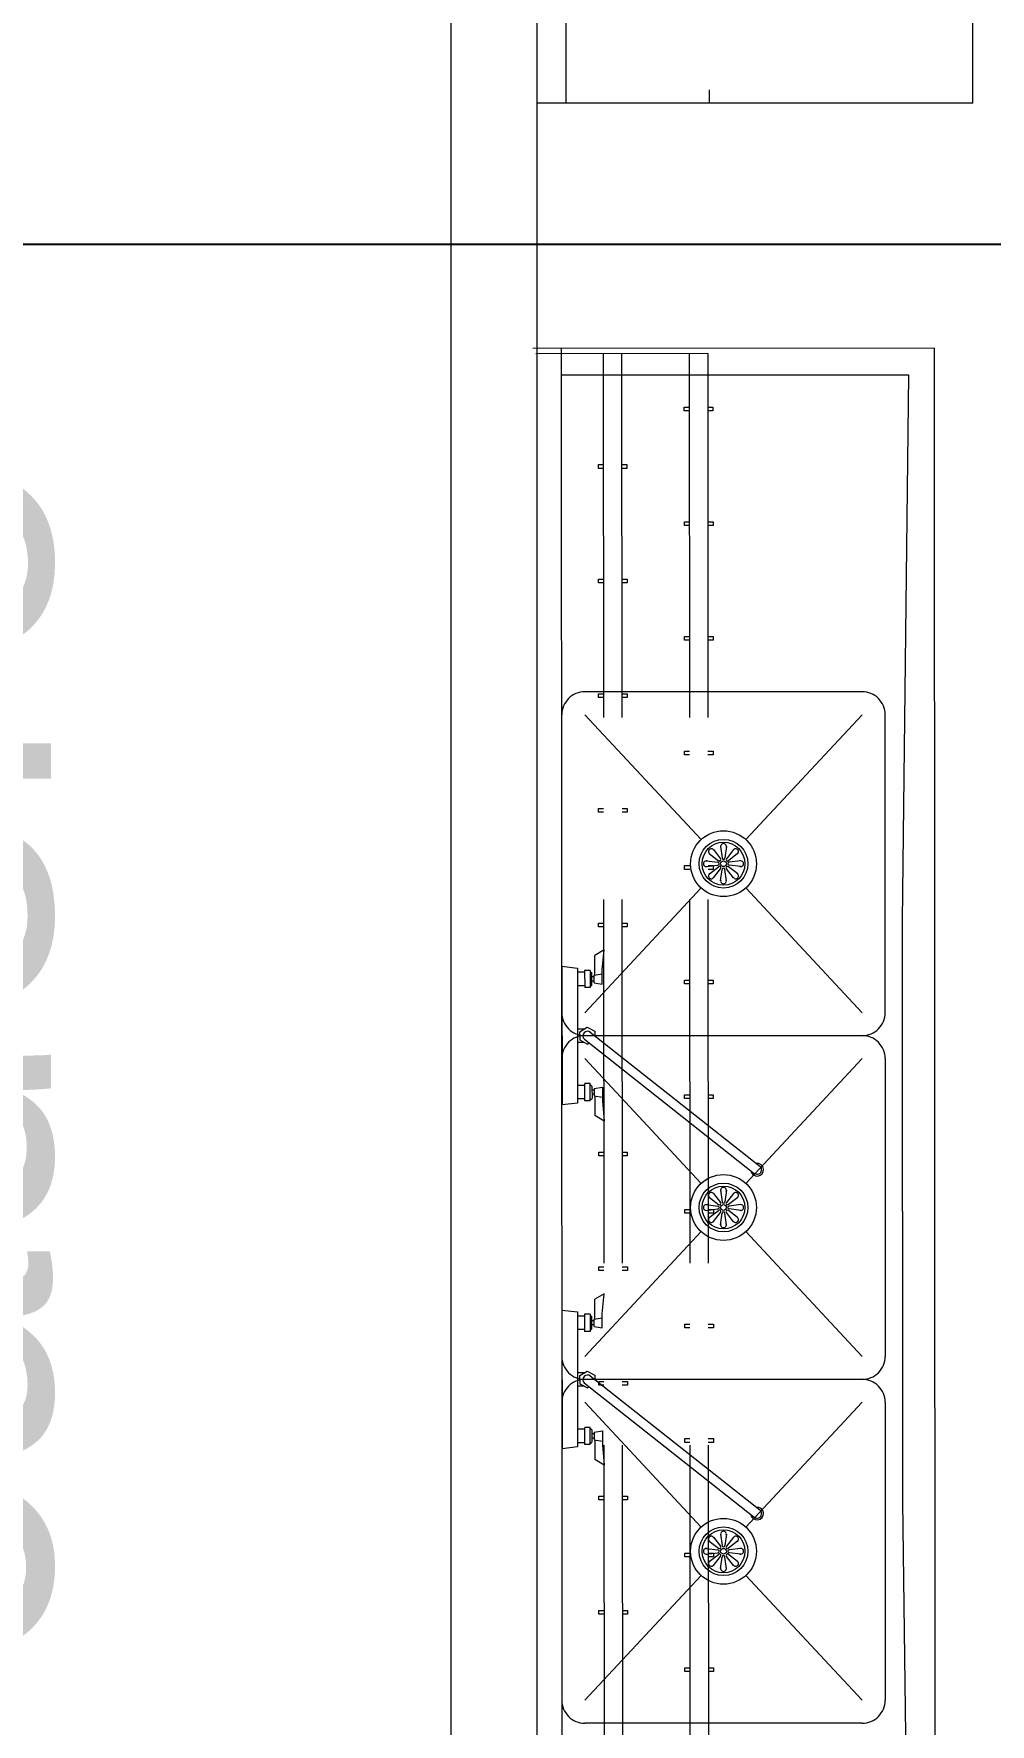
# Model space of a CAD drawing. Header units: millimetres. Extents: x 744843 to 745492, y 2520966 to 2521458.
# Drawn here: x 745410.052 to 745411.721, y 2521090.016 to 2521092.966 of the extents above; entities that cross this region are included whole.
import ezdxf

# ---------------------------------------------------------------- set-up
doc = ezdxf.new("R2010")
doc.units = ezdxf.units.MM
doc.linetypes.add('HIDDEN', pattern=[9.525, 6.35, -3.175])
doc.layers.add('A_Ejes', color=8, linetype='Continuous')
for name, color, linetype, lineweight in [('A_Muebles_Cocina', 55, 'Continuous', 20), ('A_Muros', 30, 'Continuous', 20), ('A_Textos', 4, 'Continuous', 20)]:
    doc.layers.add(name, color=color, linetype=linetype, lineweight=lineweight)
doc.styles.add('Arial', font='arial.ttf', dxfattribs={"height": 1})

msp = doc.modelspace()

# ---------------------------------------------------------------- linework, layer by layer
at = {"layer": 'A_Ejes', "ltscale": 0.5}
msp.add_line((745302.007, 2521092.5989), (745459.4008, 2521092.5989), dxfattribs=at)
at = {"layer": 'A_Muebles_Cocina'}
for p, q in [((745411.6906, 2521092.8451), (745411.6906, 2521096.8151)), ((745410.9806, 2521094.7734), (745410.9806, 2521092.8451)), ((745411.6906, 2521092.8451), (745410.9306, 2521092.8451))]:
    msp.add_line(p, q, dxfattribs=at)
at = {"layer": 'A_Muebles_Cocina', "color": 2, "linetype": 'HIDDEN', "ltscale": 0.1}
for p, q in [((745411.2306, 2521094.7734), (745411.2306, 2521092.8451)), ((745411.2306, 2521094.7734), (745411.2306, 2521092.8451)), ((745411.0459, 2521092.4078), (745411.0474, 2521089.4275)), ((745411.0459, 2521092.4078), (745411.0474, 2521089.4275)), ((745411.0779, 2521092.4078), (745411.0794, 2521089.4275)), ((745411.0779, 2521092.4078), (745411.0794, 2521089.4275)), ((745411.1959, 2521092.4079), (745411.1974, 2521089.4275)), ((745411.1959, 2521092.4079), (745411.1974, 2521089.4275)), ((745411.228, 2521092.4079), (745411.2294, 2521089.4275)), ((745411.228, 2521092.4079), (745411.2294, 2521089.4275))]:
    msp.add_line(p, q, dxfattribs=at)
at = {"layer": 'A_Muebles_Cocina', "linetype": 'Continuous'}
for p, q in [((745410.9231, 2521092.4177), (745411.6231, 2521092.418)), ((745410.9231, 2521092.4177), (745411.6231, 2521092.418)), ((745410.974, 2521090.3768), (745410.973, 2521092.4177)), ((745410.974, 2521090.3768), (745410.973, 2521092.4177)), ((745411.623, 2521092.4177), (745411.6244, 2521089.4177)), ((745411.623, 2521092.4177), (745411.6244, 2521089.4177)), ((745410.9731, 2521092.3707), (745411.5783, 2521092.371)), ((745410.9731, 2521092.3707), (745411.5783, 2521092.371)), ((745411.5783, 2521092.371), (745411.5675, 2521091.4181)), ((745411.5783, 2521092.371), (745411.5675, 2521091.4181)), ((745411.4977, 2521091.8177), (745411.0135, 2521091.8177)), ((745411.4977, 2521091.8177), (745411.0135, 2521091.8177)), ((745411.2164, 2521091.5598), (745411.0135, 2521091.7777)), ((745411.2164, 2521091.5598), (745411.0135, 2521091.7777)), ((745411.2948, 2521091.5598), (745411.4977, 2521091.7777)), ((745411.2948, 2521091.5598), (745411.4977, 2521091.7777)), ((745411.5377, 2521091.2577), (745411.5377, 2521091.7777)), ((745411.5377, 2521091.2577), (745411.5377, 2521091.7777)), ((745411.2308, 2521091.5354), (745411.2468, 2521091.523)), ((745411.2308, 2521091.5354), (745411.2468, 2521091.523)), ((745411.2379, 2521091.5424), (745411.2503, 2521091.5265)), ((745411.2379, 2521091.5424), (745411.2503, 2521091.5265)), ((745411.2506, 2521091.5477), (745411.2531, 2521091.5277)), ((745411.2506, 2521091.5477), (745411.2531, 2521091.5277)), ((745411.2606, 2521091.5477), (745411.2581, 2521091.5277)), ((745411.2606, 2521091.5477), (745411.2581, 2521091.5277)), ((745411.2733, 2521091.5424), (745411.2609, 2521091.5265)), ((745411.2733, 2521091.5424), (745411.2609, 2521091.5265)), ((745411.2803, 2521091.5354), (745411.2644, 2521091.523)), ((745411.2803, 2521091.5354), (745411.2644, 2521091.523)), ((745411.2256, 2521091.5227), (745411.2456, 2521091.5202)), ((745411.2256, 2521091.5227), (745411.2456, 2521091.5202)), ((745411.2256, 2521091.5127), (745411.2456, 2521091.5152)), ((745411.2256, 2521091.5127), (745411.2456, 2521091.5152)), ((745411.2309, 2521091.5), (745411.2468, 2521091.5124)), ((745411.2309, 2521091.5), (745411.2468, 2521091.5124)), ((745411.2379, 2521091.4929), (745411.2503, 2521091.5089)), ((745411.2379, 2521091.4929), (745411.2503, 2521091.5089)), ((745411.2506, 2521091.4877), (745411.2531, 2521091.5077)), ((745411.2506, 2521091.4877), (745411.2531, 2521091.5077)), ((745411.2606, 2521091.4877), (745411.2581, 2521091.5077)), ((745411.2606, 2521091.4877), (745411.2581, 2521091.5077)), ((745411.2733, 2521091.493), (745411.2609, 2521091.5089)), ((745411.2733, 2521091.493), (745411.2609, 2521091.5089)), ((745411.2804, 2521091.5), (745411.2644, 2521091.5124)), ((745411.2804, 2521091.5), (745411.2644, 2521091.5124)), ((745411.2856, 2521091.5227), (745411.2656, 2521091.5202)), ((745411.2856, 2521091.5227), (745411.2656, 2521091.5202)), ((745411.2856, 2521091.5127), (745411.2656, 2521091.5152)), ((745411.2856, 2521091.5127), (745411.2656, 2521091.5152)), ((745411.0135, 2521091.2577), (745411.2164, 2521091.4756)), ((745411.0135, 2521091.2577), (745411.2164, 2521091.4756)), ((745411.4977, 2521091.2577), (745411.2948, 2521091.4756)), ((745411.4977, 2521091.2577), (745411.2948, 2521091.4756)), ((745411.5675, 2521091.4181), (745411.568, 2521090.4041)), ((745411.5675, 2521091.4181), (745411.568, 2521090.4041)), ((745411.0135, 2521091.2177), (745411.4977, 2521091.2177)), ((745411.0135, 2521091.2177), (745411.4977, 2521091.2177)), ((745411.0135, 2521091.1777), (745411.2164, 2521090.9598)), ((745411.0135, 2521091.1777), (745411.2164, 2521090.9598)), ((745411.4977, 2521091.1777), (745411.2948, 2521090.9598)), ((745411.4977, 2521091.1777), (745411.2948, 2521090.9598)), ((745411.5377, 2521091.1777), (745411.5377, 2521090.6577)), ((745411.5377, 2521091.1777), (745411.5377, 2521090.6577)), ((745411.2379, 2521090.9424), (745411.2503, 2521090.9265)), ((745411.2379, 2521090.9424), (745411.2503, 2521090.9265)), ((745411.2506, 2521090.9477), (745411.2531, 2521090.9277)), ((745411.2506, 2521090.9477), (745411.2531, 2521090.9277)), ((745411.2606, 2521090.9477), (745411.2581, 2521090.9277)), ((745411.2606, 2521090.9477), (745411.2581, 2521090.9277)), ((745411.2733, 2521090.9424), (745411.2609, 2521090.9265)), ((745411.2733, 2521090.9424), (745411.2609, 2521090.9265)), ((745411.2256, 2521090.9227), (745411.2456, 2521090.9202)), ((745411.2256, 2521090.9227), (745411.2456, 2521090.9202)), ((745411.2256, 2521090.9127), (745411.2456, 2521090.9152)), ((745411.2256, 2521090.9127), (745411.2456, 2521090.9152)), ((745411.2308, 2521090.9), (745411.2468, 2521090.9124)), ((745411.2308, 2521090.9), (745411.2468, 2521090.9124)), ((745411.2309, 2521090.9354), (745411.2468, 2521090.923)), ((745411.2309, 2521090.9354), (745411.2468, 2521090.923)), ((745411.2804, 2521090.9354), (745411.2644, 2521090.923)), ((745411.2804, 2521090.9354), (745411.2644, 2521090.923)), ((745411.2803, 2521090.9), (745411.2644, 2521090.9124)), ((745411.2803, 2521090.9), (745411.2644, 2521090.9124)), ((745411.2856, 2521090.9227), (745411.2656, 2521090.9202)), ((745411.2856, 2521090.9227), (745411.2656, 2521090.9202)), ((745411.2856, 2521090.9127), (745411.2656, 2521090.9152)), ((745411.2856, 2521090.9127), (745411.2656, 2521090.9152)), ((745411.2379, 2521090.893), (745411.2503, 2521090.9089)), ((745411.2379, 2521090.893), (745411.2503, 2521090.9089)), ((745411.2506, 2521090.8877), (745411.2531, 2521090.9077)), ((745411.2506, 2521090.8877), (745411.2531, 2521090.9077)), ((745411.2606, 2521090.8877), (745411.2581, 2521090.9077)), ((745411.2606, 2521090.8877), (745411.2581, 2521090.9077)), ((745411.2733, 2521090.8929), (745411.2609, 2521090.9089)), ((745411.2733, 2521090.8929), (745411.2609, 2521090.9089)), ((745411.2164, 2521090.8756), (745411.0135, 2521090.6577)), ((745411.2164, 2521090.8756), (745411.0135, 2521090.6577)), ((745411.2948, 2521090.8756), (745411.4977, 2521090.6577)), ((745411.2948, 2521090.8756), (745411.4977, 2521090.6577)), ((745411.4977, 2521090.6177), (745411.0135, 2521090.6177)), ((745411.4977, 2521090.6177), (745411.0135, 2521090.6177)), ((745411.0135, 2521090.5777), (745411.2164, 2521090.3598)), ((745411.0135, 2521090.5777), (745411.2164, 2521090.3598)), ((745411.4977, 2521090.5777), (745411.2948, 2521090.3598)), ((745411.4977, 2521090.5777), (745411.2948, 2521090.3598)), ((745411.5377, 2521090.5777), (745411.5377, 2521090.0577)), ((745411.5377, 2521090.5777), (745411.5377, 2521090.0577)), ((745411.568, 2521090.4041), (745411.5797, 2521089.4647)), ((745411.568, 2521090.4041), (745411.5797, 2521089.4647)), ((745410.9745, 2521089.4174), (745410.974, 2521090.3768)), ((745410.9745, 2521089.4174), (745410.974, 2521090.3768)), ((745411.2256, 2521090.3227), (745411.2456, 2521090.3202)), ((745411.2256, 2521090.3227), (745411.2456, 2521090.3202)), ((745411.2308, 2521090.3354), (745411.2467, 2521090.323)), ((745411.2308, 2521090.3354), (745411.2467, 2521090.323)), ((745411.2379, 2521090.3424), (745411.2503, 2521090.3265)), ((745411.2379, 2521090.3424), (745411.2503, 2521090.3265)), ((745411.2506, 2521090.3477), (745411.2531, 2521090.3277)), ((745411.2506, 2521090.3477), (745411.2531, 2521090.3277)), ((745411.2606, 2521090.3477), (745411.2581, 2521090.3277)), ((745411.2606, 2521090.3477), (745411.2581, 2521090.3277)), ((745411.2733, 2521090.3424), (745411.2609, 2521090.3265)), ((745411.2733, 2521090.3424), (745411.2609, 2521090.3265)), ((745411.2803, 2521090.3354), (745411.2644, 2521090.323)), ((745411.2803, 2521090.3354), (745411.2644, 2521090.323)), ((745411.2856, 2521090.3227), (745411.2656, 2521090.3202)), ((745411.2856, 2521090.3227), (745411.2656, 2521090.3202)), ((745411.2256, 2521090.3127), (745411.2456, 2521090.3152)), ((745411.2256, 2521090.3127), (745411.2456, 2521090.3152)), ((745411.2308, 2521090.3), (745411.2467, 2521090.3124)), ((745411.2308, 2521090.3), (745411.2467, 2521090.3124)), ((745411.2379, 2521090.293), (745411.2503, 2521090.3089)), ((745411.2379, 2521090.293), (745411.2503, 2521090.3089)), ((745411.2506, 2521090.2877), (745411.2531, 2521090.3077)), ((745411.2506, 2521090.2877), (745411.2531, 2521090.3077)), ((745411.2606, 2521090.2877), (745411.2581, 2521090.3077)), ((745411.2606, 2521090.2877), (745411.2581, 2521090.3077)), ((745411.2732, 2521090.2929), (745411.2609, 2521090.3089)), ((745411.2732, 2521090.2929), (745411.2609, 2521090.3089)), ((745411.2803, 2521090.3), (745411.2644, 2521090.3124)), ((745411.2803, 2521090.3), (745411.2644, 2521090.3124)), ((745411.2856, 2521090.3127), (745411.2656, 2521090.3152)), ((745411.2856, 2521090.3127), (745411.2656, 2521090.3152)), ((745411.2164, 2521090.2756), (745411.0135, 2521090.0577)), ((745411.2164, 2521090.2756), (745411.0135, 2521090.0577)), ((745411.2948, 2521090.2756), (745411.4977, 2521090.0577)), ((745411.2948, 2521090.2756), (745411.4977, 2521090.0577)), ((745411.4977, 2521090.0177), (745411.0135, 2521090.0177)), ((745411.4977, 2521090.0177), (745411.0135, 2521090.0177))]:
    msp.add_line(p, q, dxfattribs=at)
at = {"layer": 'A_Muebles_Cocina', "color": 2, "linetype": 'HIDDEN', "ltscale": 25}
for p, q in [((745411.2281, 2521092.4079), (745410.9281, 2521092.4077)), ((745411.2281, 2521092.4079), (745410.9281, 2521092.4077)), ((745411.2282, 2521092.3143), (745411.2372, 2521092.3143)), ((745411.2282, 2521092.3143), (745411.2372, 2521092.3143)), ((745411.2372, 2521092.3078), (745411.2282, 2521092.3078)), ((745411.2372, 2521092.3078), (745411.2282, 2521092.3078)), ((745411.2372, 2521092.3143), (745411.2372, 2521092.3078)), ((745411.2372, 2521092.3143), (745411.2372, 2521092.3078)), ((745411.0372, 2521092.2077), (745411.0372, 2521092.2142)), ((745411.0372, 2521092.2142), (745411.0462, 2521092.2142)), ((745411.0372, 2521092.2077), (745411.0372, 2521092.2142)), ((745411.0372, 2521092.2142), (745411.0462, 2521092.2142)), ((745411.0462, 2521092.2077), (745411.0372, 2521092.2077)), ((745411.0462, 2521092.2077), (745411.0372, 2521092.2077)), ((745411.0782, 2521092.2142), (745411.0872, 2521092.2142)), ((745411.0782, 2521092.2142), (745411.0872, 2521092.2142)), ((745411.0872, 2521092.2077), (745411.0782, 2521092.2077)), ((745411.0872, 2521092.2077), (745411.0782, 2521092.2077)), ((745411.0872, 2521092.2142), (745411.0872, 2521092.2077)), ((745411.0872, 2521092.2142), (745411.0872, 2521092.2077)), ((745411.2283, 2521092.1143), (745411.2373, 2521092.1143)), ((745411.2283, 2521092.1143), (745411.2373, 2521092.1143)), ((745411.2373, 2521092.1078), (745411.2283, 2521092.1078)), ((745411.2373, 2521092.1078), (745411.2283, 2521092.1078)), ((745411.2373, 2521092.1143), (745411.2373, 2521092.1078)), ((745411.2373, 2521092.1143), (745411.2373, 2521092.1078))]:
    msp.add_line(p, q, dxfattribs=at)
at = {"layer": 'A_Muebles_Cocina', "color": 2, "linetype": 'HIDDEN', "ltscale": 50}
for p, q in [((745411.1872, 2521092.3078), (745411.1872, 2521092.3143)), ((745411.1872, 2521092.3143), (745411.1962, 2521092.3143)), ((745411.1872, 2521092.3078), (745411.1872, 2521092.3143)), ((745411.1872, 2521092.3143), (745411.1962, 2521092.3143)), ((745411.1962, 2521092.3078), (745411.1872, 2521092.3078)), ((745411.1962, 2521092.3078), (745411.1872, 2521092.3078)), ((745411.1873, 2521092.1078), (745411.1873, 2521092.1143)), ((745411.1873, 2521092.1143), (745411.1963, 2521092.1143)), ((745411.1873, 2521092.1078), (745411.1873, 2521092.1143)), ((745411.1873, 2521092.1143), (745411.1963, 2521092.1143)), ((745411.1963, 2521092.1078), (745411.1873, 2521092.1078)), ((745411.1963, 2521092.1078), (745411.1873, 2521092.1078)), ((745411.0373, 2521092.0077), (745411.0373, 2521092.0142)), ((745411.0373, 2521092.0142), (745411.0463, 2521092.0142)), ((745411.0373, 2521092.0077), (745411.0373, 2521092.0142)), ((745411.0373, 2521092.0142), (745411.0463, 2521092.0142)), ((745411.0463, 2521092.0077), (745411.0373, 2521092.0077)), ((745411.0463, 2521092.0077), (745411.0373, 2521092.0077)), ((745411.0783, 2521092.0142), (745411.0873, 2521092.0142)), ((745411.0783, 2521092.0142), (745411.0873, 2521092.0142)), ((745411.0873, 2521092.0077), (745411.0783, 2521092.0077)), ((745411.0873, 2521092.0077), (745411.0783, 2521092.0077)), ((745411.0873, 2521092.0142), (745411.0873, 2521092.0077)), ((745411.0873, 2521092.0142), (745411.0873, 2521092.0077)), ((745411.1874, 2521091.9078), (745411.1874, 2521091.9143)), ((745411.1874, 2521091.9143), (745411.1964, 2521091.9143)), ((745411.1874, 2521091.9078), (745411.1874, 2521091.9143)), ((745411.1874, 2521091.9143), (745411.1964, 2521091.9143)), ((745411.2284, 2521091.9143), (745411.2374, 2521091.9143)), ((745411.2284, 2521091.9143), (745411.2374, 2521091.9143)), ((745411.2374, 2521091.9143), (745411.2374, 2521091.9078)), ((745411.2374, 2521091.9143), (745411.2374, 2521091.9078)), ((745411.1964, 2521091.9078), (745411.1874, 2521091.9078)), ((745411.1964, 2521091.9078), (745411.1874, 2521091.9078)), ((745411.2374, 2521091.9078), (745411.2284, 2521091.9078)), ((745411.2374, 2521091.9078), (745411.2284, 2521091.9078)), ((745411.0374, 2521091.8077), (745411.0374, 2521091.8142)), ((745411.0374, 2521091.8142), (745411.0464, 2521091.8142)), ((745411.0374, 2521091.8077), (745411.0374, 2521091.8142)), ((745411.0374, 2521091.8142), (745411.0464, 2521091.8142)), ((745411.0464, 2521091.8077), (745411.0374, 2521091.8077)), ((745411.0464, 2521091.8077), (745411.0374, 2521091.8077)), ((745411.0784, 2521091.8142), (745411.0874, 2521091.8142)), ((745411.0784, 2521091.8142), (745411.0874, 2521091.8142)), ((745411.0874, 2521091.8077), (745411.0784, 2521091.8077)), ((745411.0874, 2521091.8077), (745411.0784, 2521091.8077)), ((745411.0874, 2521091.8142), (745411.0874, 2521091.8077)), ((745411.0874, 2521091.8142), (745411.0874, 2521091.8077)), ((745411.1875, 2521091.7078), (745411.1875, 2521091.7143)), ((745411.1875, 2521091.7143), (745411.1965, 2521091.7143)), ((745411.1875, 2521091.7078), (745411.1875, 2521091.7143)), ((745411.1875, 2521091.7143), (745411.1965, 2521091.7143)), ((745411.1965, 2521091.7078), (745411.1875, 2521091.7078)), ((745411.1965, 2521091.7078), (745411.1875, 2521091.7078)), ((745411.2285, 2521091.7143), (745411.2375, 2521091.7143)), ((745411.2285, 2521091.7143), (745411.2375, 2521091.7143)), ((745411.2375, 2521091.7078), (745411.2285, 2521091.7078)), ((745411.2375, 2521091.7078), (745411.2285, 2521091.7078)), ((745411.2375, 2521091.7143), (745411.2375, 2521091.7078)), ((745411.2375, 2521091.7143), (745411.2375, 2521091.7078)), ((745411.0375, 2521091.6077), (745411.0375, 2521091.6142)), ((745411.0375, 2521091.6142), (745411.0465, 2521091.6142)), ((745411.0375, 2521091.6077), (745411.0375, 2521091.6142)), ((745411.0375, 2521091.6142), (745411.0465, 2521091.6142)), ((745411.0465, 2521091.6077), (745411.0375, 2521091.6077)), ((745411.0465, 2521091.6077), (745411.0375, 2521091.6077)), ((745411.0785, 2521091.6142), (745411.0875, 2521091.6142)), ((745411.0785, 2521091.6142), (745411.0875, 2521091.6142)), ((745411.0875, 2521091.6077), (745411.0785, 2521091.6077)), ((745411.0875, 2521091.6077), (745411.0785, 2521091.6077)), ((745411.0875, 2521091.6142), (745411.0875, 2521091.6077)), ((745411.0875, 2521091.6142), (745411.0875, 2521091.6077)), ((745411.1876, 2521091.5078), (745411.1876, 2521091.5143)), ((745411.1876, 2521091.5143), (745411.1966, 2521091.5143)), ((745411.1876, 2521091.5078), (745411.1876, 2521091.5143)), ((745411.1876, 2521091.5143), (745411.1966, 2521091.5143)), ((745411.1966, 2521091.5078), (745411.1876, 2521091.5078)), ((745411.1966, 2521091.5078), (745411.1876, 2521091.5078)), ((745411.2286, 2521091.5143), (745411.2376, 2521091.5143)), ((745411.2286, 2521091.5143), (745411.2376, 2521091.5143)), ((745411.2376, 2521091.5078), (745411.2286, 2521091.5078)), ((745411.2376, 2521091.5078), (745411.2286, 2521091.5078)), ((745411.2376, 2521091.5143), (745411.2376, 2521091.5078)), ((745411.2376, 2521091.5143), (745411.2376, 2521091.5078)), ((745411.0376, 2521091.4077), (745411.0376, 2521091.4142)), ((745411.0376, 2521091.4142), (745411.0466, 2521091.4142)), ((745411.0376, 2521091.4077), (745411.0376, 2521091.4142)), ((745411.0376, 2521091.4142), (745411.0466, 2521091.4142)), ((745411.0786, 2521091.4142), (745411.0876, 2521091.4142)), ((745411.0786, 2521091.4142), (745411.0876, 2521091.4142)), ((745411.0876, 2521091.4142), (745411.0876, 2521091.4077)), ((745411.0876, 2521091.4142), (745411.0876, 2521091.4077)), ((745411.0466, 2521091.4077), (745411.0376, 2521091.4077)), ((745411.0466, 2521091.4077), (745411.0376, 2521091.4077)), ((745411.0876, 2521091.4077), (745411.0786, 2521091.4077)), ((745411.0876, 2521091.4077), (745411.0786, 2521091.4077)), ((745411.1877, 2521091.3078), (745411.1877, 2521091.3143)), ((745411.1877, 2521091.3143), (745411.1967, 2521091.3143)), ((745411.1877, 2521091.3078), (745411.1877, 2521091.3143)), ((745411.1877, 2521091.3143), (745411.1967, 2521091.3143)), ((745411.1967, 2521091.3078), (745411.1877, 2521091.3078)), ((745411.1967, 2521091.3078), (745411.1877, 2521091.3078)), ((745411.2287, 2521091.3143), (745411.2377, 2521091.3143)), ((745411.2287, 2521091.3143), (745411.2377, 2521091.3143)), ((745411.2377, 2521091.3078), (745411.2287, 2521091.3078)), ((745411.2377, 2521091.3078), (745411.2287, 2521091.3078)), ((745411.2377, 2521091.3143), (745411.2377, 2521091.3078)), ((745411.2377, 2521091.3143), (745411.2377, 2521091.3078)), ((745411.1878, 2521091.1078), (745411.1878, 2521091.1143)), ((745411.1878, 2521091.1143), (745411.1968, 2521091.1143)), ((745411.1878, 2521091.1078), (745411.1878, 2521091.1143)), ((745411.1878, 2521091.1143), (745411.1968, 2521091.1143)), ((745411.1968, 2521091.1078), (745411.1878, 2521091.1078)), ((745411.1968, 2521091.1078), (745411.1878, 2521091.1078)), ((745411.2288, 2521091.1143), (745411.2378, 2521091.1143)), ((745411.2288, 2521091.1143), (745411.2378, 2521091.1143)), ((745411.2378, 2521091.1078), (745411.2288, 2521091.1078)), ((745411.2378, 2521091.1078), (745411.2288, 2521091.1078)), ((745411.2378, 2521091.1143), (745411.2378, 2521091.1078)), ((745411.2378, 2521091.1143), (745411.2378, 2521091.1078)), ((745411.0378, 2521091.0077), (745411.0378, 2521091.0142)), ((745411.0378, 2521091.0142), (745411.0468, 2521091.0142)), ((745411.0378, 2521091.0077), (745411.0378, 2521091.0142)), ((745411.0378, 2521091.0142), (745411.0468, 2521091.0142)), ((745411.0468, 2521091.0077), (745411.0378, 2521091.0077)), ((745411.0468, 2521091.0077), (745411.0378, 2521091.0077)), ((745411.0788, 2521091.0142), (745411.0878, 2521091.0142)), ((745411.0788, 2521091.0142), (745411.0878, 2521091.0142)), ((745411.0878, 2521091.0077), (745411.0788, 2521091.0077)), ((745411.0878, 2521091.0077), (745411.0788, 2521091.0077)), ((745411.0878, 2521091.0142), (745411.0878, 2521091.0077)), ((745411.0878, 2521091.0142), (745411.0878, 2521091.0077)), ((745411.1879, 2521090.9078), (745411.1879, 2521090.9143)), ((745411.1879, 2521090.9143), (745411.1969, 2521090.9143)), ((745411.1879, 2521090.9078), (745411.1879, 2521090.9143)), ((745411.1879, 2521090.9143), (745411.1969, 2521090.9143)), ((745411.2289, 2521090.9143), (745411.2379, 2521090.9143)), ((745411.2289, 2521090.9143), (745411.2379, 2521090.9143)), ((745411.2379, 2521090.9143), (745411.2379, 2521090.9078)), ((745411.2379, 2521090.9143), (745411.2379, 2521090.9078)), ((745411.1969, 2521090.9078), (745411.1879, 2521090.9078)), ((745411.1969, 2521090.9078), (745411.1879, 2521090.9078)), ((745411.2379, 2521090.9078), (745411.2289, 2521090.9078)), ((745411.2379, 2521090.9078), (745411.2289, 2521090.9078)), ((745411.0379, 2521090.8077), (745411.0379, 2521090.8142)), ((745411.0379, 2521090.8142), (745411.0469, 2521090.8142)), ((745411.0379, 2521090.8077), (745411.0379, 2521090.8142)), ((745411.0379, 2521090.8142), (745411.0469, 2521090.8142)), ((745411.0469, 2521090.8077), (745411.0379, 2521090.8077)), ((745411.0469, 2521090.8077), (745411.0379, 2521090.8077)), ((745411.0789, 2521090.8142), (745411.0879, 2521090.8142)), ((745411.0789, 2521090.8142), (745411.0879, 2521090.8142)), ((745411.0879, 2521090.8077), (745411.0789, 2521090.8077)), ((745411.0879, 2521090.8077), (745411.0789, 2521090.8077)), ((745411.0879, 2521090.8142), (745411.0879, 2521090.8077)), ((745411.0879, 2521090.8142), (745411.0879, 2521090.8077)), ((745411.188, 2521090.7078), (745411.188, 2521090.7143)), ((745411.188, 2521090.7143), (745411.197, 2521090.7143)), ((745411.188, 2521090.7078), (745411.188, 2521090.7143)), ((745411.188, 2521090.7143), (745411.197, 2521090.7143)), ((745411.197, 2521090.7078), (745411.188, 2521090.7078)), ((745411.197, 2521090.7078), (745411.188, 2521090.7078)), ((745411.229, 2521090.7143), (745411.238, 2521090.7143)), ((745411.229, 2521090.7143), (745411.238, 2521090.7143)), ((745411.238, 2521090.7078), (745411.229, 2521090.7078)), ((745411.238, 2521090.7078), (745411.229, 2521090.7078)), ((745411.238, 2521090.7143), (745411.238, 2521090.7078)), ((745411.238, 2521090.7143), (745411.238, 2521090.7078)), ((745411.038, 2521090.6077), (745411.038, 2521090.6142)), ((745411.038, 2521090.6142), (745411.047, 2521090.6142)), ((745411.038, 2521090.6077), (745411.038, 2521090.6142)), ((745411.038, 2521090.6142), (745411.047, 2521090.6142)), ((745411.047, 2521090.6077), (745411.038, 2521090.6077)), ((745411.047, 2521090.6077), (745411.038, 2521090.6077)), ((745411.079, 2521090.6142), (745411.088, 2521090.6142)), ((745411.079, 2521090.6142), (745411.088, 2521090.6142)), ((745411.088, 2521090.6077), (745411.079, 2521090.6077)), ((745411.088, 2521090.6077), (745411.079, 2521090.6077)), ((745411.088, 2521090.6142), (745411.088, 2521090.6077)), ((745411.088, 2521090.6142), (745411.088, 2521090.6077)), ((745411.1881, 2521090.5078), (745411.1881, 2521090.5143)), ((745411.1881, 2521090.5143), (745411.1971, 2521090.5143)), ((745411.1881, 2521090.5078), (745411.1881, 2521090.5143)), ((745411.1881, 2521090.5143), (745411.1971, 2521090.5143)), ((745411.1971, 2521090.5078), (745411.1881, 2521090.5078)), ((745411.1971, 2521090.5078), (745411.1881, 2521090.5078)), ((745411.2291, 2521090.5143), (745411.2381, 2521090.5143)), ((745411.2291, 2521090.5143), (745411.2381, 2521090.5143)), ((745411.2381, 2521090.5078), (745411.2291, 2521090.5078)), ((745411.2381, 2521090.5078), (745411.2291, 2521090.5078)), ((745411.2381, 2521090.5143), (745411.2381, 2521090.5078)), ((745411.2381, 2521090.5143), (745411.2381, 2521090.5078)), ((745411.0381, 2521090.4077), (745411.0381, 2521090.4142)), ((745411.0381, 2521090.4142), (745411.0471, 2521090.4142)), ((745411.0381, 2521090.4077), (745411.0381, 2521090.4142)), ((745411.0381, 2521090.4142), (745411.0471, 2521090.4142)), ((745411.0791, 2521090.4142), (745411.0881, 2521090.4142)), ((745411.0791, 2521090.4142), (745411.0881, 2521090.4142)), ((745411.0881, 2521090.4142), (745411.0881, 2521090.4077)), ((745411.0881, 2521090.4142), (745411.0881, 2521090.4077)), ((745411.0471, 2521090.4077), (745411.0381, 2521090.4077)), ((745411.0471, 2521090.4077), (745411.0381, 2521090.4077)), ((745411.0881, 2521090.4077), (745411.0791, 2521090.4077)), ((745411.0881, 2521090.4077), (745411.0791, 2521090.4077)), ((745411.1882, 2521090.3078), (745411.1882, 2521090.3143)), ((745411.1882, 2521090.3143), (745411.1972, 2521090.3143)), ((745411.1882, 2521090.3078), (745411.1882, 2521090.3143)), ((745411.1882, 2521090.3143), (745411.1972, 2521090.3143)), ((745411.1972, 2521090.3078), (745411.1882, 2521090.3078)), ((745411.1972, 2521090.3078), (745411.1882, 2521090.3078)), ((745411.2292, 2521090.3143), (745411.2382, 2521090.3143)), ((745411.2382, 2521090.3078), (745411.2292, 2521090.3078)), ((745411.2382, 2521090.3078), (745411.2292, 2521090.3078)), ((745411.2382, 2521090.3143), (745411.2382, 2521090.3078)), ((745411.2382, 2521090.3143), (745411.2382, 2521090.3078)), ((745411.0382, 2521090.2077), (745411.0382, 2521090.2142)), ((745411.0382, 2521090.2142), (745411.0472, 2521090.2142)), ((745411.0382, 2521090.2077), (745411.0382, 2521090.2142)), ((745411.0382, 2521090.2142), (745411.0472, 2521090.2142)), ((745411.0472, 2521090.2077), (745411.0382, 2521090.2077)), ((745411.0472, 2521090.2077), (745411.0382, 2521090.2077)), ((745411.0792, 2521090.2142), (745411.0882, 2521090.2142)), ((745411.0792, 2521090.2142), (745411.0882, 2521090.2142)), ((745411.0882, 2521090.2077), (745411.0792, 2521090.2077)), ((745411.0882, 2521090.2077), (745411.0792, 2521090.2077)), ((745411.0882, 2521090.2142), (745411.0882, 2521090.2077)), ((745411.0882, 2521090.2142), (745411.0882, 2521090.2077)), ((745411.1883, 2521090.1078), (745411.1883, 2521090.1143)), ((745411.1883, 2521090.1143), (745411.1973, 2521090.1143)), ((745411.1883, 2521090.1078), (745411.1883, 2521090.1143)), ((745411.1883, 2521090.1143), (745411.1973, 2521090.1143)), ((745411.2293, 2521090.1143), (745411.2383, 2521090.1143)), ((745411.2293, 2521090.1143), (745411.2383, 2521090.1143)), ((745411.2383, 2521090.1143), (745411.2383, 2521090.1078)), ((745411.2383, 2521090.1143), (745411.2383, 2521090.1078)), ((745411.1973, 2521090.1078), (745411.1883, 2521090.1078)), ((745411.1973, 2521090.1078), (745411.1883, 2521090.1078)), ((745411.2383, 2521090.1078), (745411.2293, 2521090.1078)), ((745411.2383, 2521090.1078), (745411.2293, 2521090.1078))]:
    msp.add_line(p, q, dxfattribs=at)
at = {"layer": 'A_Muebles_Cocina', "color": 2, "linetype": 'Continuous'}
for p, q in [((745411.0474, 2521091.3673), (745411.0312, 2521091.3575)), ((745411.0474, 2521091.3673), (745411.0312, 2521091.3575)), ((745411.0312, 2521091.3232), (745411.0312, 2521091.3575)), ((745411.0312, 2521091.3232), (745411.0312, 2521091.3575)), ((745411.0441, 2521091.3319), (745411.0474, 2521091.3673)), ((745411.0441, 2521091.3319), (745411.0474, 2521091.3673)), ((745410.9737, 2521091.3387), (745410.9738, 2521091.0967)), ((745410.9737, 2521091.3387), (745411.0006, 2521091.3355)), ((745410.9737, 2521091.3387), (745410.9738, 2521091.0967)), ((745410.9737, 2521091.3387), (745411.0006, 2521091.3355)), ((745411.0006, 2521091.3355), (745411.0008, 2521091.0999)), ((745411.0006, 2521091.3355), (745411.0008, 2521091.0999)), ((745411.0133, 2521091.3282), (745411.0006, 2521091.3282)), ((745411.0133, 2521091.3282), (745411.0006, 2521091.3282)), ((745411.0229, 2521091.3314), (745411.0133, 2521091.3314)), ((745411.0133, 2521091.3314), (745411.0134, 2521091.3015)), ((745411.0229, 2521091.3314), (745411.0133, 2521091.3314)), ((745411.0133, 2521091.3314), (745411.0134, 2521091.3015)), ((745411.0229, 2521091.3314), (745411.0229, 2521091.3015)), ((745411.0229, 2521091.3314), (745411.0229, 2521091.3015)), ((745411.0229, 2521091.3298), (745411.026, 2521091.3272)), ((745411.0229, 2521091.3298), (745411.026, 2521091.3272)), ((745411.0261, 2521091.3057), (745411.026, 2521091.3272)), ((745411.0261, 2521091.3057), (745411.026, 2521091.3272)), ((745411.0298, 2521091.3229), (745411.0441, 2521091.3254)), ((745411.0298, 2521091.3229), (745411.0441, 2521091.3254)), ((745411.0298, 2521091.31), (745411.0298, 2521091.3229)), ((745411.0298, 2521091.31), (745411.0298, 2521091.3229)), ((745411.0441, 2521091.3075), (745411.0441, 2521091.3319)), ((745411.0441, 2521091.3075), (745411.0441, 2521091.3319)), ((745411.0134, 2521091.3047), (745411.0007, 2521091.3047)), ((745411.0134, 2521091.3047), (745411.0007, 2521091.3047)), ((745411.0229, 2521091.3015), (745411.0134, 2521091.3015)), ((745411.0229, 2521091.3015), (745411.0134, 2521091.3015)), ((745411.0229, 2521091.3031), (745411.0261, 2521091.3057)), ((745411.0229, 2521091.3031), (745411.0261, 2521091.3057)), ((745411.0298, 2521091.32), (745411.026, 2521091.32)), ((745411.0298, 2521091.32), (745411.026, 2521091.32)), ((745411.0298, 2521091.3129), (745411.0261, 2521091.3129)), ((745411.0298, 2521091.3129), (745411.0261, 2521091.3129)), ((745411.0298, 2521091.31), (745411.0441, 2521091.3075)), ((745411.0298, 2521091.31), (745411.0441, 2521091.3075)), ((745411.0127, 2521091.2291), (745411.0007, 2521091.2291)), ((745411.0127, 2521091.2291), (745411.0007, 2521091.2291)), ((745411.0127, 2521091.2056), (745411.0007, 2521091.2056)), ((745411.0127, 2521091.2056), (745411.0007, 2521091.2056)), ((745411.0052, 2521091.2245), (745411.0179, 2521091.2323)), ((745411.0052, 2521091.2245), (745411.0179, 2521091.2323)), ((745411.0056, 2521091.2096), (745411.0052, 2521091.2245)), ((745411.0056, 2521091.2096), (745411.0052, 2521091.2245)), ((745411.0179, 2521091.2029), (745411.0056, 2521091.2096)), ((745411.0179, 2521091.2029), (745411.0056, 2521091.2096)), ((745411.0128, 2521091.2115), (745411.3094, 2521090.9773)), ((745411.0128, 2521091.2115), (745411.3094, 2521090.9773)), ((745411.0179, 2521091.2323), (745411.031, 2521091.2252)), ((745411.0179, 2521091.2323), (745411.031, 2521091.2252)), ((745411.0179, 2521091.2029), (745411.0211, 2521091.2049)), ((745411.0179, 2521091.2029), (745411.0211, 2521091.2049)), ((745411.0229, 2521091.2237), (745411.3192, 2521090.9898)), ((745411.0229, 2521091.2237), (745411.3192, 2521090.9898)), ((745411.031, 2521091.2252), (745411.0312, 2521091.2172)), ((745411.031, 2521091.2252), (745411.0312, 2521091.2172)), ((745411.0134, 2521091.1307), (745411.0007, 2521091.1307)), ((745411.0134, 2521091.1307), (745411.0007, 2521091.1307)), ((745411.023, 2521091.1339), (745411.0134, 2521091.1339)), ((745411.0135, 2521091.104), (745411.0134, 2521091.1339)), ((745411.023, 2521091.1339), (745411.0134, 2521091.1339)), ((745411.0135, 2521091.104), (745411.0134, 2521091.1339)), ((745411.023, 2521091.1041), (745411.023, 2521091.1339)), ((745411.023, 2521091.1041), (745411.023, 2521091.1339)), ((745411.023, 2521091.1323), (745411.0261, 2521091.1297)), ((745411.023, 2521091.1323), (745411.0261, 2521091.1297)), ((745411.0261, 2521091.1297), (745411.0262, 2521091.1082)), ((745411.0261, 2521091.1297), (745411.0262, 2521091.1082)), ((745411.0299, 2521091.1226), (745411.0261, 2521091.1225)), ((745411.0299, 2521091.1226), (745411.0261, 2521091.1225)), ((745411.0299, 2521091.1254), (745411.0442, 2521091.1279)), ((745411.0299, 2521091.1254), (745411.0442, 2521091.1279)), ((745411.0299, 2521091.1254), (745411.0299, 2521091.1125)), ((745411.0299, 2521091.1254), (745411.0299, 2521091.1125)), ((745411.0442, 2521091.1279), (745411.0442, 2521091.1036)), ((745411.0442, 2521091.1279), (745411.0442, 2521091.1036)), ((745411.0008, 2521091.0999), (745410.9738, 2521091.0967)), ((745411.0008, 2521091.0999), (745410.9738, 2521091.0967)), ((745411.0135, 2521091.1072), (745411.0008, 2521091.1072)), ((745411.0135, 2521091.1072), (745411.0008, 2521091.1072)), ((745411.023, 2521091.1041), (745411.0135, 2521091.104)), ((745411.023, 2521091.1041), (745411.0135, 2521091.104)), ((745411.023, 2521091.1056), (745411.0262, 2521091.1082)), ((745411.023, 2521091.1056), (745411.0262, 2521091.1082)), ((745411.0299, 2521091.1154), (745411.0262, 2521091.1154)), ((745411.0299, 2521091.1154), (745411.0262, 2521091.1154)), ((745411.0299, 2521091.1125), (745411.0442, 2521091.1101)), ((745411.0299, 2521091.1125), (745411.0442, 2521091.1101)), ((745411.0313, 2521091.1123), (745411.0313, 2521091.078)), ((745411.0313, 2521091.1123), (745411.0313, 2521091.078)), ((745411.0442, 2521091.1036), (745411.0476, 2521091.0682)), ((745411.0442, 2521091.1036), (745411.0476, 2521091.0682)), ((745411.0476, 2521091.0682), (745411.0313, 2521091.078)), ((745411.0476, 2521091.0682), (745411.0313, 2521091.078)), ((745411.0474, 2521090.7673), (745411.0312, 2521090.7575)), ((745411.0474, 2521090.7673), (745411.0312, 2521090.7575)), ((745411.0441, 2521090.7319), (745411.0474, 2521090.7673)), ((745411.0441, 2521090.7319), (745411.0474, 2521090.7673)), ((745410.9736, 2521090.7387), (745410.9738, 2521090.4967)), ((745410.9736, 2521090.7387), (745411.0006, 2521090.7355)), ((745410.9736, 2521090.7387), (745410.9738, 2521090.4967)), ((745410.9736, 2521090.7387), (745411.0006, 2521090.7355)), ((745411.0006, 2521090.7355), (745411.0007, 2521090.4999)), ((745411.0006, 2521090.7355), (745411.0007, 2521090.4999)), ((745411.0312, 2521090.7232), (745411.0312, 2521090.7575)), ((745411.0312, 2521090.7232), (745411.0312, 2521090.7575)), ((745411.0133, 2521090.7282), (745411.0006, 2521090.7282)), ((745411.0133, 2521090.7282), (745411.0006, 2521090.7282)), ((745411.0133, 2521090.7047), (745411.0006, 2521090.7047)), ((745411.0133, 2521090.7047), (745411.0006, 2521090.7047)), ((745411.0228, 2521090.7314), (745411.0133, 2521090.7314)), ((745411.0133, 2521090.7314), (745411.0133, 2521090.7015)), ((745411.0228, 2521090.7314), (745411.0133, 2521090.7314)), ((745411.0133, 2521090.7314), (745411.0133, 2521090.7015)), ((745411.0228, 2521090.7314), (745411.0229, 2521090.7015)), ((745411.0228, 2521090.7314), (745411.0229, 2521090.7015)), ((745411.0228, 2521090.7298), (745411.026, 2521090.7272)), ((745411.0228, 2521090.7298), (745411.026, 2521090.7272)), ((745411.0229, 2521090.7031), (745411.026, 2521090.7057)), ((745411.0229, 2521090.7031), (745411.026, 2521090.7057)), ((745411.026, 2521090.7057), (745411.026, 2521090.7272)), ((745411.026, 2521090.7057), (745411.026, 2521090.7272)), ((745411.0298, 2521090.72), (745411.026, 2521090.72)), ((745411.0298, 2521090.72), (745411.026, 2521090.72)), ((745411.0298, 2521090.7129), (745411.026, 2521090.7129)), ((745411.0298, 2521090.7129), (745411.026, 2521090.7129)), ((745411.0298, 2521090.7229), (745411.0441, 2521090.7254)), ((745411.0298, 2521090.7229), (745411.0441, 2521090.7254)), ((745411.0298, 2521090.71), (745411.0298, 2521090.7229)), ((745411.0298, 2521090.71), (745411.0298, 2521090.7229)), ((745411.0298, 2521090.71), (745411.0441, 2521090.7075)), ((745411.0298, 2521090.71), (745411.0441, 2521090.7075)), ((745411.0441, 2521090.7075), (745411.0441, 2521090.7319)), ((745411.0441, 2521090.7075), (745411.0441, 2521090.7319)), ((745411.0229, 2521090.7015), (745411.0133, 2521090.7015)), ((745411.0229, 2521090.7015), (745411.0133, 2521090.7015)), ((745411.0126, 2521090.6291), (745411.0007, 2521090.6291)), ((745411.0126, 2521090.6291), (745411.0007, 2521090.6291)), ((745411.0051, 2521090.6245), (745411.0178, 2521090.6323)), ((745411.0051, 2521090.6245), (745411.0178, 2521090.6323)), ((745411.0056, 2521090.6096), (745411.0051, 2521090.6245)), ((745411.0056, 2521090.6096), (745411.0051, 2521090.6245)), ((745411.0178, 2521090.6323), (745411.031, 2521090.6252)), ((745411.0178, 2521090.6323), (745411.031, 2521090.6252)), ((745411.0229, 2521090.6237), (745411.3192, 2521090.3898)), ((745411.0229, 2521090.6237), (745411.3192, 2521090.3898)), ((745411.031, 2521090.6252), (745411.0312, 2521090.6172)), ((745411.031, 2521090.6252), (745411.0312, 2521090.6172)), ((745411.0126, 2521090.6056), (745411.0007, 2521090.6056)), ((745411.0126, 2521090.6056), (745411.0007, 2521090.6056)), ((745411.0178, 2521090.6029), (745411.0056, 2521090.6096)), ((745411.0178, 2521090.6029), (745411.0056, 2521090.6096)), ((745411.0127, 2521090.6115), (745411.3094, 2521090.3773)), ((745411.0127, 2521090.6115), (745411.3094, 2521090.3773)), ((745411.0178, 2521090.6029), (745411.0211, 2521090.6049)), ((745411.0178, 2521090.6029), (745411.0211, 2521090.6049)), ((745411.0134, 2521090.5307), (745411.0007, 2521090.5307)), ((745411.0134, 2521090.5307), (745411.0007, 2521090.5307)), ((745411.0229, 2521090.5339), (745411.0134, 2521090.5339)), ((745411.0134, 2521090.504), (745411.0134, 2521090.5339)), ((745411.0229, 2521090.5339), (745411.0134, 2521090.5339)), ((745411.0134, 2521090.504), (745411.0134, 2521090.5339)), ((745411.023, 2521090.5041), (745411.0229, 2521090.5339)), ((745411.023, 2521090.5041), (745411.0229, 2521090.5339)), ((745411.0229, 2521090.5323), (745411.0261, 2521090.5297)), ((745411.0229, 2521090.5323), (745411.0261, 2521090.5297)), ((745411.0261, 2521090.5297), (745411.0261, 2521090.5082)), ((745411.0261, 2521090.5297), (745411.0261, 2521090.5082)), ((745411.0299, 2521090.5254), (745411.0442, 2521090.5279)), ((745411.0299, 2521090.5254), (745411.0442, 2521090.5279)), ((745411.0442, 2521090.5279), (745411.0442, 2521090.5036)), ((745411.0442, 2521090.5279), (745411.0442, 2521090.5036)), ((745411.0007, 2521090.4999), (745410.9738, 2521090.4967)), ((745411.0007, 2521090.4999), (745410.9738, 2521090.4967)), ((745411.0134, 2521090.5072), (745411.0007, 2521090.5072)), ((745411.0134, 2521090.5072), (745411.0007, 2521090.5072)), ((745411.023, 2521090.5041), (745411.0134, 2521090.504)), ((745411.023, 2521090.5041), (745411.0134, 2521090.504)), ((745411.023, 2521090.5056), (745411.0261, 2521090.5082)), ((745411.023, 2521090.5056), (745411.0261, 2521090.5082)), ((745411.0299, 2521090.5226), (745411.0261, 2521090.5225)), ((745411.0299, 2521090.5226), (745411.0261, 2521090.5225)), ((745411.0299, 2521090.5154), (745411.0261, 2521090.5154)), ((745411.0299, 2521090.5154), (745411.0261, 2521090.5154)), ((745411.0299, 2521090.5254), (745411.0299, 2521090.5125)), ((745411.0299, 2521090.5254), (745411.0299, 2521090.5125)), ((745411.0299, 2521090.5125), (745411.0442, 2521090.5101)), ((745411.0299, 2521090.5125), (745411.0442, 2521090.5101)), ((745411.0313, 2521090.5123), (745411.0313, 2521090.478)), ((745411.0313, 2521090.5123), (745411.0313, 2521090.478)), ((745411.0442, 2521090.5036), (745411.0476, 2521090.4682)), ((745411.0442, 2521090.5036), (745411.0476, 2521090.4682)), ((745411.0476, 2521090.4682), (745411.0313, 2521090.478)), ((745411.0476, 2521090.4682), (745411.0313, 2521090.478))]:
    msp.add_line(p, q, dxfattribs=at)
at = {"layer": 'A_Muebles_Cocina', "linetype": 'Continuous'}
for centre, radius in [((745411.2556, 2521091.5177), 0.0575), ((745411.2556, 2521091.5177), 0.0575), ((745411.2556, 2521091.5177), 0.0425), ((745411.2556, 2521091.5177), 0.0425), ((745411.2556, 2521091.5177), 0.0375), ((745411.2556, 2521091.5177), 0.0375), ((745411.2556, 2521091.5177), 0.005), ((745411.2556, 2521091.5177), 0.005), ((745411.2556, 2521090.9177), 0.0575), ((745411.2556, 2521090.9177), 0.0575), ((745411.2556, 2521090.9177), 0.0425), ((745411.2556, 2521090.9177), 0.0425), ((745411.2556, 2521090.9177), 0.0375), ((745411.2556, 2521090.9177), 0.0375), ((745411.2556, 2521090.9177), 0.005), ((745411.2556, 2521090.9177), 0.005), ((745411.2556, 2521090.3177), 0.0575), ((745411.2556, 2521090.3177), 0.0575), ((745411.2556, 2521090.3177), 0.0425), ((745411.2556, 2521090.3177), 0.0425), ((745411.2556, 2521090.3177), 0.0375), ((745411.2556, 2521090.3177), 0.0375), ((745411.2556, 2521090.3177), 0.005), ((745411.2556, 2521090.3177), 0.005)]:
    msp.add_circle(centre, radius, dxfattribs=at)
for centre, radius, start, end in [((745411.0135, 2521091.7777), 0.04, 89.9712, 180), ((745411.0135, 2521091.7777), 0.04, 89.9712, 180), ((745411.4977, 2521091.7777), 0.04, 0, 90.0288), ((745411.4977, 2521091.7777), 0.04, 0, 90.0288), ((745411.2344, 2521091.5389), 0.005, 30.7788, 239.2788), ((745411.2344, 2521091.5389), 0.005, 30.7788, 239.2788), ((745411.2556, 2521091.5477), 0.005, 345.7788, 194.2788), ((745411.2556, 2521091.5477), 0.005, 345.7788, 194.2788), ((745411.2768, 2521091.5389), 0.005, 300.7788, 149.2788), ((745411.2768, 2521091.5389), 0.005, 300.7788, 149.2788), ((745411.2256, 2521091.5177), 0.005, 75.7788, 284.2788), ((745411.2256, 2521091.5177), 0.005, 75.7788, 284.2788), ((745411.2344, 2521091.4965), 0.005, 120.7788, 329.2788), ((745411.2344, 2521091.4965), 0.005, 120.7788, 329.2788), ((745411.2456, 2521091.5177), 0.0025, 270.0288, 90.0288), ((745411.2456, 2521091.5177), 0.0025, 270.0288, 90.0288), ((745411.2485, 2521091.5248), 0.0025, 225.0288, 45.0288), ((745411.2485, 2521091.5248), 0.0025, 225.0288, 45.0288), ((745411.2485, 2521091.5106), 0.0025, 315.0288, 135.0288), ((745411.2485, 2521091.5106), 0.0025, 315.0288, 135.0288), ((745411.2556, 2521091.5277), 0.0025, 180.0288, 0.0288), ((745411.2556, 2521091.5277), 0.0025, 180.0288, 0.0288), ((745411.2556, 2521091.5077), 0.0025, 0.0288, 180.0288), ((745411.2556, 2521091.5077), 0.0025, 0.0288, 180.0288), ((745411.2627, 2521091.5248), 0.0025, 135.0288, 315.0288), ((745411.2627, 2521091.5248), 0.0025, 135.0288, 315.0288), ((745411.2627, 2521091.5106), 0.0025, 45.0288, 225.0288), ((745411.2627, 2521091.5106), 0.0025, 45.0288, 225.0288), ((745411.2656, 2521091.5177), 0.0025, 90.0288, 270.0288), ((745411.2656, 2521091.5177), 0.0025, 90.0288, 270.0288), ((745411.2768, 2521091.4965), 0.005, 210.7788, 59.2788), ((745411.2768, 2521091.4965), 0.005, 210.7788, 59.2788), ((745411.2856, 2521091.5177), 0.005, 255.7788, 104.2788), ((745411.2856, 2521091.5177), 0.005, 255.7788, 104.2788), ((745411.2556, 2521091.4877), 0.005, 165.7788, 14.2788), ((745411.2556, 2521091.4877), 0.005, 165.7788, 14.2788), ((745411.0135, 2521091.2577), 0.04, 180, 270.0288), ((745411.0135, 2521091.2577), 0.04, 180, 270.0288), ((745411.4977, 2521091.2577), 0.04, 270, 0.0288), ((745411.4977, 2521091.2577), 0.04, 270, 0.0288), ((745411.0135, 2521091.1777), 0.04, 89.9712, 180), ((745411.0135, 2521091.1777), 0.04, 89.9712, 180), ((745411.4977, 2521091.1777), 0.04, 359.9712, 90), ((745411.4977, 2521091.1777), 0.04, 359.9712, 90), ((745411.2344, 2521090.9389), 0.005, 30.7212, 239.2212), ((745411.2344, 2521090.9389), 0.005, 30.7212, 239.2212), ((745411.2556, 2521090.9477), 0.005, 345.7212, 194.2212), ((745411.2556, 2521090.9477), 0.005, 345.7212, 194.2212), ((745411.2768, 2521090.9389), 0.005, 300.7212, 149.2212), ((745411.2768, 2521090.9389), 0.005, 300.7212, 149.2212), ((745411.2256, 2521090.9177), 0.005, 75.7212, 284.2212), ((745411.2256, 2521090.9177), 0.005, 75.7212, 284.2212), ((745411.2456, 2521090.9177), 0.0025, 269.9712, 89.9712), ((745411.2456, 2521090.9177), 0.0025, 269.9712, 89.9712), ((745411.2485, 2521090.9248), 0.0025, 224.9712, 44.9712), ((745411.2485, 2521090.9248), 0.0025, 224.9712, 44.9712), ((745411.2485, 2521090.9106), 0.0025, 314.9712, 134.9712), ((745411.2485, 2521090.9106), 0.0025, 314.9712, 134.9712), ((745411.2556, 2521090.9277), 0.0025, 179.9712, 359.9712), ((745411.2556, 2521090.9277), 0.0025, 179.9712, 359.9712), ((745411.2556, 2521090.9077), 0.0025, 359.9712, 179.9712), ((745411.2556, 2521090.9077), 0.0025, 359.9712, 179.9712), ((745411.2627, 2521090.9248), 0.0025, 134.9712, 314.9712), ((745411.2627, 2521090.9248), 0.0025, 134.9712, 314.9712), ((745411.2627, 2521090.9106), 0.0025, 44.9712, 224.9712), ((745411.2627, 2521090.9106), 0.0025, 44.9712, 224.9712), ((745411.2656, 2521090.9177), 0.0025, 89.9712, 269.9712), ((745411.2656, 2521090.9177), 0.0025, 89.9712, 269.9712), ((745411.2856, 2521090.9177), 0.005, 255.7212, 104.2212), ((745411.2856, 2521090.9177), 0.005, 255.7212, 104.2212), ((745411.2344, 2521090.8965), 0.005, 120.7212, 329.2212), ((745411.2344, 2521090.8965), 0.005, 120.7212, 329.2212), ((745411.2556, 2521090.8877), 0.005, 165.7212, 14.2212), ((745411.2556, 2521090.8877), 0.005, 165.7212, 14.2212), ((745411.2768, 2521090.8965), 0.005, 210.7212, 59.2212), ((745411.2768, 2521090.8965), 0.005, 210.7212, 59.2212), ((745411.0135, 2521090.6577), 0.04, 180, 270.0288), ((745411.0135, 2521090.6577), 0.04, 180, 270.0288), ((745411.0135, 2521090.6577), 0.04, 180, 270.0288), ((745411.0135, 2521090.6577), 0.04, 180, 270.0288), ((745411.4977, 2521090.6577), 0.04, 269.9712, 0), ((745411.4977, 2521090.6577), 0.04, 269.9712, 0), ((745411.0135, 2521090.5777), 0.04, 89.9712, 180), ((745411.0135, 2521090.5777), 0.04, 89.9712, 180), ((745411.4977, 2521090.5777), 0.04, 359.9712, 90), ((745411.4977, 2521090.5777), 0.04, 359.9712, 90), ((745411.2556, 2521090.3477), 0.005, 345.7212, 194.2212), ((745411.2556, 2521090.3477), 0.005, 345.7212, 194.2212), ((745411.2256, 2521090.3177), 0.005, 75.7212, 284.2212), ((745411.2256, 2521090.3177), 0.005, 75.7212, 284.2212), ((745411.2344, 2521090.3389), 0.005, 30.7212, 239.2212), ((745411.2344, 2521090.3389), 0.005, 30.7212, 239.2212), ((745411.2456, 2521090.3177), 0.0025, 269.9712, 89.9712), ((745411.2456, 2521090.3177), 0.0025, 269.9712, 89.9712), ((745411.2485, 2521090.3248), 0.0025, 224.9712, 44.9712), ((745411.2485, 2521090.3248), 0.0025, 224.9712, 44.9712), ((745411.2556, 2521090.3277), 0.0025, 179.9712, 359.9712), ((745411.2556, 2521090.3277), 0.0025, 179.9712, 359.9712), ((745411.2627, 2521090.3248), 0.0025, 134.9712, 314.9712), ((745411.2627, 2521090.3248), 0.0025, 134.9712, 314.9712), ((745411.2656, 2521090.3177), 0.0025, 89.9712, 269.9712), ((745411.2656, 2521090.3177), 0.0025, 89.9712, 269.9712), ((745411.2768, 2521090.3389), 0.005, 300.7212, 149.2212), ((745411.2768, 2521090.3389), 0.005, 300.7212, 149.2212), ((745411.2856, 2521090.3177), 0.005, 255.7212, 104.2212), ((745411.2856, 2521090.3177), 0.005, 255.7212, 104.2212), ((745411.2344, 2521090.2965), 0.005, 120.7212, 329.2212), ((745411.2344, 2521090.2965), 0.005, 120.7212, 329.2212), ((745411.2485, 2521090.3106), 0.0025, 314.9712, 134.9712), ((745411.2485, 2521090.3106), 0.0025, 314.9712, 134.9712), ((745411.2556, 2521090.3077), 0.0025, 359.9712, 179.9712), ((745411.2556, 2521090.3077), 0.0025, 359.9712, 179.9712), ((745411.2627, 2521090.3106), 0.0025, 44.9712, 224.9712), ((745411.2627, 2521090.3106), 0.0025, 44.9712, 224.9712), ((745411.2768, 2521090.2965), 0.005, 210.7212, 59.2212), ((745411.2768, 2521090.2965), 0.005, 210.7212, 59.2212), ((745411.2556, 2521090.2877), 0.005, 165.7212, 14.2212), ((745411.2556, 2521090.2877), 0.005, 165.7212, 14.2212), ((745411.0135, 2521090.0577), 0.04, 180, 270.0288), ((745411.0135, 2521090.0577), 0.04, 180, 270.0288), ((745411.4977, 2521090.0577), 0.04, 269.9712, 0), ((745411.4977, 2521090.0577), 0.04, 269.9712, 0)]:
    msp.add_arc(centre, radius, start, end, dxfattribs=at)
at = {"layer": 'A_Muebles_Cocina', "color": 2, "linetype": 'Continuous'}
for centre, radius, start, end in [((745411.0183, 2521091.2173), 0.00796, 48.9196, 226.3937), ((745411.0183, 2521091.2173), 0.00796, 48.9196, 226.3937), ((745411.3143, 2521090.9836), 0.0111, 187.2946, 96.1252), ((745411.3143, 2521090.9836), 0.0111, 187.2946, 96.1252), ((745411.3143, 2521090.9836), 0.00794, 231.6898, 51.7299), ((745411.0182, 2521090.6173), 0.00796, 48.9196, 226.3937), ((745411.0182, 2521090.6173), 0.00796, 48.9196, 226.3937), ((745411.3143, 2521090.3836), 0.0111, 187.2946, 96.1252), ((745411.3143, 2521090.3836), 0.0111, 187.2946, 96.1252), ((745411.3143, 2521090.3836), 0.00794, 231.6898, 51.7299)]:
    msp.add_arc(centre, radius, start, end, dxfattribs=at)
at = {"layer": 'A_Muros'}
for p, q in [((745410.7806, 2521089.2673), (745410.7806, 2521094.2798)), ((745410.9306, 2521089.4173), (745410.9306, 2521094.2798))]:
    msp.add_line(p, q, dxfattribs=at)

# ---------------------------------------------------------------- texts
at = {"layer": 'A_Textos', "ltscale": 0.1, "insert": (745409.582, 2521090.1814), "char_height": 0.5, "width": 13.916468, "attachment_point": 2, "rotation": 90, "style": 'Arial'}
msp.add_mtext('embarcadero', dxfattribs=at)

doc.saveas('drawing.dxf')
